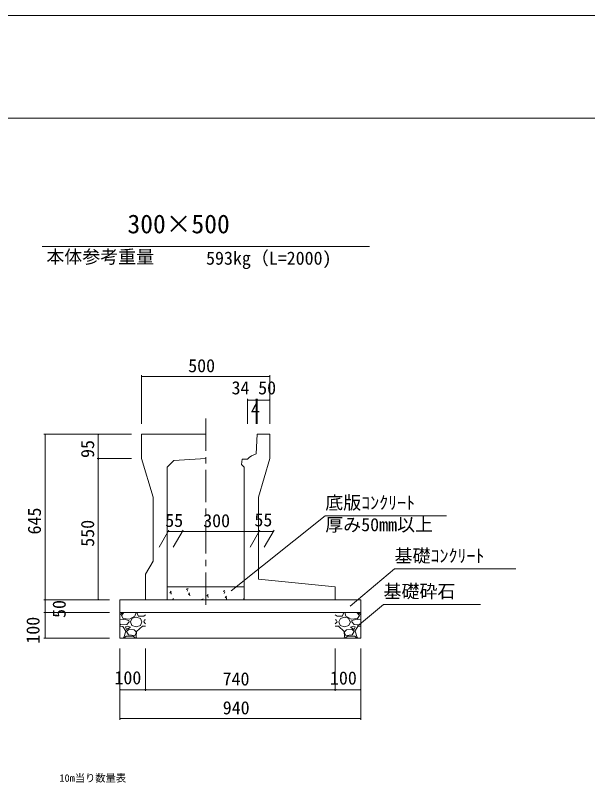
# Model space of a CAD drawing. Units: millimetres on the paper, scale 1:20. Extents: x 0 to 841, y 0 to 594.
# Drawn here: x 314.4 to 425.9, y 444.6 to 594 of the extents above; entities that cross this region are included whole.
import ezdxf
from ezdxf.enums import TextEntityAlignment as Align

# ---------------------------------------------------------------- set-up
doc = ezdxf.new("R2010")
doc.units = ezdxf.units.MM
doc.linetypes.add('USER1', pattern=[10, 6.25, -1.25, 1.25, -1.25])
for name, color, linetype, lineweight in [('D-STR-DIM（寸法）', 7, 'Continuous', 18), ('D-STR-HTXT（旗揚げ）', 4, 'Continuous', 18), ('D-STR-STRn（構造物）', 5, 'Continuous', 18), ('D-STR（構造物外形線）', 1, 'Continuous', 18), ('D-TTL(外枠）', 2, 'Continuous', 18), ('DEFPOINTS_2', 8, 'Continuous', 18), ('Frame', 1, 'Continuous', 18)]:
    doc.layers.add(name, color=color, linetype=linetype, lineweight=lineweight)
doc.layers.add('D-STR-TXT（文字）', color=7, linetype='Continuous')
doc.styles.add('ＭＳ ゴシック', font='')
doc.styles.get('ＭＳ ゴシック').set_extended_font_data('MS Gothic')

msp = doc.modelspace()

# ---------------------------------------------------------------- linework, layer by layer
at = {"layer": 'D-STR-DIM（寸法）'}
for p, q in [((339.012, 514.441), (339.012, 523.93)), ((339.012, 523.68), (339.162, 523.705)), ((339.012, 523.68), (339.032, 523.68)), ((339.162, 523.655), (339.012, 523.68)), ((339.032, 523.68), (363.992, 523.68)), ((363.862, 523.705), (364.012, 523.68)), ((364.012, 523.68), (363.862, 523.655)), ((364.012, 523.68), (363.992, 523.68)), ((364.012, 514.441), (364.012, 523.93)), ((359.622, 514.441), (359.622, 519.347)), ((359.622, 519.097), (359.772, 519.122)), ((359.622, 519.097), (359.642, 519.097)), ((359.772, 519.072), (359.622, 519.097)), ((359.642, 519.097), (361.318, 519.097)), ((361.188, 519.122), (361.338, 519.097)), ((361.338, 519.097), (361.188, 519.072)), ((361.338, 519.097), (361.318, 519.097)), ((361.338, 514.442), (361.338, 519.347)), ((361.338, 514.442), (361.338, 519.347)), ((361.338, 519.097), (361.488, 519.122)), ((361.338, 519.097), (361.358, 519.097)), ((361.488, 519.072), (361.338, 519.097)), ((361.517, 519.097), (361.358, 519.097)), ((361.387, 519.122), (361.537, 519.097)), ((361.537, 519.097), (361.387, 519.072)), ((361.537, 519.097), (361.517, 519.097)), ((361.537, 514.441), (361.537, 519.347)), ((361.537, 514.441), (361.537, 519.347)), ((361.537, 519.097), (361.687, 519.122)), ((361.537, 519.097), (361.557, 519.097)), ((361.687, 519.072), (361.537, 519.097)), ((361.557, 519.097), (363.992, 519.097)), ((363.862, 519.122), (364.012, 519.097)), ((364.012, 519.097), (363.862, 519.072)), ((364.012, 519.097), (363.992, 519.097)), ((364.012, 514.441), (364.012, 519.347)), ((337.012, 512.441), (319.966, 512.441)), ((320.191, 512.291), (320.216, 512.441)), ((320.216, 512.441), (320.216, 512.421)), ((320.216, 512.441), (320.241, 512.291)), ((320.216, 512.421), (320.216, 480.211)), ((337.012, 512.441), (330.326, 512.441)), ((330.551, 512.291), (330.576, 512.441)), ((330.576, 512.441), (330.576, 512.421)), ((330.576, 512.441), (330.601, 512.291)), ((330.576, 507.711), (330.576, 512.421)), ((337.012, 507.691), (330.326, 507.691)), ((337.012, 507.691), (330.326, 507.691)), ((330.576, 507.691), (330.551, 507.841)), ((330.551, 507.541), (330.576, 507.691)), ((330.601, 507.841), (330.576, 507.691)), ((330.576, 507.691), (330.576, 507.711)), ((330.576, 507.691), (330.576, 507.671)), ((330.576, 507.691), (330.601, 507.541)), ((330.576, 507.671), (330.576, 480.211)), ((342.417, 490.433), (344.334, 493.754)), ((344.19, 493.504), (344.34, 493.529)), ((344.19, 493.504), (344.21, 493.504)), ((344.34, 493.479), (344.19, 493.504)), ((346.92, 493.504), (344.21, 493.504)), ((345.167, 490.433), (347.084, 493.754)), ((345.167, 490.433), (347.084, 493.754)), ((346.79, 493.529), (346.94, 493.504)), ((346.94, 493.504), (346.79, 493.479)), ((346.94, 493.504), (346.92, 493.504)), ((346.94, 493.504), (347.09, 493.529)), ((346.94, 493.504), (346.96, 493.504)), ((347.09, 493.479), (346.94, 493.504)), ((346.96, 493.504), (361.901, 493.504)), ((360.167, 490.466), (362.065, 493.754)), ((360.167, 490.466), (362.065, 493.754)), ((361.771, 493.529), (361.921, 493.504)), ((361.921, 493.504), (361.771, 493.479)), ((361.921, 493.504), (361.901, 493.504)), ((361.921, 493.504), (362.071, 493.529)), ((361.921, 493.504), (361.941, 493.504)), ((362.071, 493.479), (361.921, 493.504)), ((361.941, 493.504), (364.67, 493.504)), ((362.917, 490.433), (364.834, 493.754)), ((364.54, 493.529), (364.69, 493.504)), ((364.69, 493.504), (364.54, 493.479)), ((364.69, 493.504), (364.67, 493.504)), ((332.762, 480.191), (319.966, 480.191)), ((332.762, 480.191), (319.966, 480.191)), ((320.216, 480.191), (320.191, 480.341)), ((320.191, 480.041), (320.216, 480.191)), ((320.241, 480.341), (320.216, 480.191)), ((320.216, 480.191), (320.216, 480.211)), ((320.216, 480.191), (320.216, 480.171)), ((320.216, 480.191), (320.241, 480.041)), ((320.216, 480.171), (320.216, 477.711)), ((332.762, 480.191), (330.326, 480.191)), ((330.576, 480.191), (330.551, 480.341)), ((330.601, 480.341), (330.576, 480.191)), ((330.576, 480.191), (330.576, 480.211)), ((332.762, 477.691), (319.966, 477.691)), ((332.762, 477.691), (319.966, 477.691)), ((320.216, 477.691), (320.191, 477.841)), ((320.191, 477.541), (320.216, 477.691)), ((320.241, 477.841), (320.216, 477.691)), ((320.216, 477.691), (320.216, 477.711)), ((320.216, 477.691), (320.216, 477.671)), ((320.216, 477.691), (320.241, 477.541)), ((320.216, 477.671), (320.216, 472.711)), ((332.762, 472.691), (319.966, 472.691)), ((320.216, 472.691), (320.191, 472.841)), ((320.241, 472.841), (320.216, 472.691)), ((320.216, 472.691), (320.216, 472.711)), ((334.762, 470.691), (334.762, 456.818)), ((334.762, 470.691), (334.762, 462.441)), ((339.762, 470.691), (339.762, 462.441)), ((339.762, 470.691), (339.762, 462.441)), ((376.762, 470.691), (376.762, 462.441)), ((376.762, 470.691), (376.762, 462.441)), ((381.762, 470.691), (381.762, 456.818)), ((381.762, 470.691), (381.762, 462.441)), ((334.762, 462.691), (334.912, 462.716)), ((334.762, 462.691), (334.782, 462.691)), ((334.912, 462.666), (334.762, 462.691)), ((334.782, 462.691), (339.742, 462.691)), ((339.612, 462.716), (339.762, 462.691)), ((339.762, 462.691), (339.612, 462.666)), ((339.762, 462.691), (339.742, 462.691)), ((339.762, 462.691), (339.912, 462.716)), ((339.762, 462.691), (339.782, 462.691)), ((339.912, 462.666), (339.762, 462.691)), ((339.782, 462.691), (376.742, 462.691)), ((376.612, 462.716), (376.762, 462.691)), ((376.762, 462.691), (376.612, 462.666)), ((376.762, 462.691), (376.742, 462.691)), ((376.762, 462.691), (376.912, 462.716)), ((376.762, 462.691), (376.782, 462.691)), ((376.912, 462.666), (376.762, 462.691)), ((376.782, 462.691), (381.742, 462.691)), ((381.612, 462.716), (381.762, 462.691)), ((381.762, 462.691), (381.612, 462.666)), ((381.762, 462.691), (381.742, 462.691)), ((334.762, 457.068), (334.912, 457.093)), ((334.762, 457.068), (334.782, 457.068)), ((334.912, 457.043), (334.762, 457.068)), ((334.782, 457.068), (381.742, 457.068)), ((381.612, 457.093), (381.762, 457.068)), ((381.762, 457.068), (381.612, 457.043)), ((381.762, 457.068), (381.742, 457.068))]:
    msp.add_line(p, q, dxfattribs=at)
at = {"layer": 'D-STR-HTXT（旗揚げ）'}
for p, q in [((319.621, 549), (383.404, 549)), ((356.456, 481.956), (374.806, 496.551)), ((398.404, 496.551), (374.806, 496.551)), ((379.668, 478.96), (388.314, 486.224)), ((411.912, 486.224), (388.314, 486.224)), ((381.08, 475.031), (386.163, 479.293)), ((405.027, 479.293), (386.163, 479.293))]:
    msp.add_line(p, q, dxfattribs=at)
at = {"layer": 'D-STR-STRn（構造物）', "color": 7, "linetype": 'USER1'}
msp.add_line((351.512, 479.228), (351.512, 516.596), dxfattribs=at)
at = {"layer": 'D-STR-STRn（構造物）', "color": 7}
for p, q in [((344.012, 482.691), (359.012, 482.691)), ((344.544, 481.57), (344.785, 481.857)), ((344.544, 481.57), (344.843, 481.544)), ((344.804, 481.265), (344.746, 481.579)), ((347.706, 482.289), (348.057, 482.424)), ((347.707, 482.289), (347.955, 482.122)), ((347.916, 481.845), (348.017, 482.147)), ((348.13, 481.256), (348.371, 481.543)), ((348.13, 481.256), (348.429, 481.23)), ((348.39, 480.952), (348.333, 481.265)), ((351.716, 480.942), (351.958, 481.229)), ((354.892, 481.889), (355.242, 482.023)), ((354.892, 481.889), (355.141, 481.721)), ((355.102, 481.444), (355.203, 481.746)), ((345.012, 480.191), (345.231, 480.419)), ((345.19, 480.191), (345.189, 480.197)), ((350.691, 480.276), (351.041, 480.411)), ((350.691, 480.276), (350.817, 480.191)), ((351.716, 480.942), (352.015, 480.916)), ((351.977, 480.638), (351.919, 480.951)), ((355.303, 480.628), (355.544, 480.916)), ((355.303, 480.628), (355.602, 480.602)), ((355.563, 480.324), (355.505, 480.638)), ((358.889, 480.315), (359.012, 480.461)), ((358.889, 480.315), (359.012, 480.304))]:
    msp.add_line(p, q, dxfattribs=at)
at = {"layer": 'D-STR-STRn（構造物）'}
for p, q in [((334.762, 480.191), (334.762, 472.691)), ((334.762, 480.191), (381.762, 480.191)), ((381.762, 480.191), (381.762, 472.691)), ((334.762, 477.691), (381.762, 477.691)), ((334.762, 477.256), (335.325, 477.691)), ((335.071, 477.139), (335.568, 477.691)), ((335.431, 476.536), (335.081, 477.136)), ((337.723, 476.985), (336.673, 476.435)), ((337.172, 476.589), (337.972, 476.839)), ((337.923, 477.689), (337.723, 476.989)), ((337.969, 476.839), (338.769, 476.539)), ((338.093, 477.691), (338.363, 477.051)), ((338.368, 477.036), (339.418, 476.986)), ((339.421, 476.993), (339.762, 477.256)), ((377.103, 476.993), (376.762, 477.256)), ((378.157, 477.036), (377.107, 476.986)), ((378.555, 476.839), (377.755, 476.539)), ((378.432, 477.691), (378.162, 477.051)), ((379.353, 476.589), (378.553, 476.839)), ((378.602, 477.689), (378.802, 476.989)), ((378.801, 476.985), (379.851, 476.435)), ((381.454, 477.139), (380.957, 477.691)), ((381.094, 476.536), (381.444, 477.136)), ((381.762, 477.256), (381.199, 477.691)), ((335.525, 476.383), (334.762, 476.303)), ((334.969, 475.305), (334.762, 475.531)), ((336.118, 475.392), (334.968, 475.292)), ((336.668, 476.449), (335.418, 476.549)), ((336.519, 476.142), (335.519, 476.392)), ((336.571, 475.889), (336.121, 475.389)), ((336.572, 475.886), (336.522, 476.136)), ((336.817, 475.89), (337.117, 475.19)), ((336.87, 475.889), (337.17, 476.589)), ((337.117, 475.185), (337.967, 474.935)), ((337.974, 474.936), (338.824, 475.186)), ((338.772, 476.537), (339.072, 475.887)), ((338.819, 475.191), (339.069, 475.891)), ((339.762, 475.531), (339.419, 475.905)), ((339.42, 475.89), (339.57, 476.29)), ((339.762, 476.303), (339.575, 476.283)), ((376.762, 476.303), (376.949, 476.283)), ((376.762, 475.531), (377.105, 475.905)), ((377.105, 475.89), (376.955, 476.29)), ((377.753, 476.537), (377.453, 475.887)), ((377.705, 475.191), (377.455, 475.891)), ((378.551, 474.936), (377.701, 475.186)), ((379.407, 475.185), (378.557, 474.935)), ((379.655, 475.889), (379.355, 476.589)), ((379.708, 475.89), (379.408, 475.19)), ((379.857, 476.449), (381.107, 476.549)), ((379.953, 475.886), (380.003, 476.136)), ((379.954, 475.889), (380.404, 475.389)), ((380.005, 476.142), (381.005, 476.392)), ((380.407, 475.392), (381.557, 475.292)), ((380.999, 476.383), (381.762, 476.303)), ((381.555, 475.305), (381.762, 475.531)), ((335.372, 474.984), (334.762, 475.035)), ((335.932, 474.092), (335.382, 474.992)), ((335.522, 472.837), (335.922, 474.087)), ((335.869, 474.939), (336.069, 474.439)), ((336.22, 475.087), (335.87, 474.937)), ((336.069, 474.44), (336.819, 474.89)), ((336.069, 473.991), (336.469, 473.391)), ((336.571, 474.489), (336.071, 473.989)), ((336.823, 474.89), (336.223, 475.09)), ((337.577, 474.342), (336.577, 474.492)), ((337.981, 473.978), (337.581, 474.328)), ((337.722, 473.24), (337.972, 473.69)), ((338.019, 474.041), (337.969, 472.991)), ((337.971, 473.689), (337.971, 473.989)), ((339.172, 475.089), (338.022, 474.039)), ((339.762, 475.035), (339.172, 475.084)), ((376.762, 475.035), (377.352, 475.084)), ((377.352, 475.089), (378.502, 474.039)), ((378.506, 474.041), (378.556, 472.991)), ((378.543, 473.978), (378.943, 474.328)), ((378.802, 473.24), (378.552, 473.69)), ((378.554, 473.689), (378.554, 473.989)), ((378.948, 474.342), (379.948, 474.492)), ((379.702, 474.89), (380.302, 475.09)), ((380.455, 474.44), (379.705, 474.89)), ((379.954, 474.489), (380.454, 473.989)), ((380.455, 473.991), (380.055, 473.391)), ((380.304, 475.087), (380.654, 474.937)), ((380.655, 474.939), (380.455, 474.439)), ((380.593, 474.092), (381.143, 474.992)), ((381.003, 472.837), (380.603, 474.087)), ((381.152, 474.984), (381.762, 475.035)), ((334.762, 472.691), (368.262, 472.691)), ((334.762, 472.691), (381.762, 472.691)), ((335.325, 472.691), (335.521, 472.843)), ((335.568, 472.691), (335.971, 473.139)), ((335.971, 473.139), (337.271, 473.139)), ((336.473, 473.387), (337.723, 473.237)), ((337.269, 473.15), (337.919, 472.7)), ((337.963, 473), (338.093, 472.691)), ((378.562, 473), (378.432, 472.691)), ((379.255, 473.15), (378.605, 472.7)), ((380.052, 473.387), (378.802, 473.237)), ((380.554, 473.139), (379.254, 473.139)), ((380.957, 472.691), (380.554, 473.139)), ((381.199, 472.691), (381.003, 472.843))]:
    msp.add_line(p, q, dxfattribs=at)
at = {"layer": 'D-STR（構造物外形線）'}
for p, q in [((339.012, 507.691), (339.012, 512.441)), ((339.012, 512.441), (351.512, 512.441)), ((361.537, 512.441), (364.012, 512.441)), ((364.012, 507.691), (364.012, 512.441)), ((339.012, 507.691), (341.262, 500.191)), ((344.012, 505.991), (345.26, 507.316)), ((345.26, 507.316), (351.512, 507.691)), ((358.501, 506.534), (359.012, 505.991)), ((361.762, 500.191), (364.012, 507.691)), ((344.012, 480.191), (344.012, 505.991)), ((359.012, 480.191), (359.012, 505.991)), ((341.262, 487.691), (341.262, 500.191)), ((361.762, 484.191), (361.762, 500.191)), ((339.762, 485.191), (341.262, 487.691)), ((339.762, 480.191), (339.762, 485.191)), ((361.762, 484.191), (376.762, 482.691)), ((376.762, 480.191), (376.762, 482.691)), ((339.762, 480.191), (344.012, 480.191)), ((359.012, 480.191), (363.262, 480.191)), ((359.012, 480.191), (376.762, 480.191))]:
    msp.add_line(p, q, dxfattribs=at)
at = {"layer": 'D-TTL(外枠）'}
msp.add_line((25, 574), (820, 574), dxfattribs=at)
at = {"layer": 'DEFPOINTS_2'}
msp.add_line((0, 594), (841, 594), dxfattribs=at)
at = {"layer": 'Frame'}
for p, q in [((361.537, 512.441), (361.338, 508.599)), ((358.622, 507.591), (358.501, 506.534)), ((358.622, 507.591), (359.622, 507.591))]:
    msp.add_line(p, q, dxfattribs=at)
msp.add_arc((362.442, 504.754), 4, 106.02569, 134.82262, dxfattribs=at)

# ---------------------------------------------------------------- texts
at = {"layer": 'D-STR-DIM（寸法）', "style": 'ＭＳ ゴシック'}
for s, p in [('500', (348.092, 523.73)), ('34', (356.544, 519.422)), ('50', (361.729, 519.422)), ('4', (360.309, 515.226)), ('55', (343.618, 493.614)), ('300', (351.01, 493.554)), ('55', (360.996, 493.718)), ('100', (333.718, 462.97)), ('100', (375.718, 462.92)), ('740', (354.798, 462.741)), ('940', (354.824, 457.118))]:
    msp.add_text(s, height=2.566, dxfattribs=at).set_placement(p, align=Align.BOTTOM_LEFT)
for s, p in [('95', (330.526, 507.81)), ('645', (320.166, 492.914)), ('550', (330.526, 490.521)), ('50', (324.984, 476.658)), ('100', (319.891, 471.647))]:
    msp.add_text(s, height=2.566, rotation=90, dxfattribs=at).set_placement(p, align=Align.BOTTOM_LEFT)
at = {"layer": 'D-STR-TXT（文字）', "style": 'ＭＳ ゴシック'}
for s, height, p in [('300×500', 3.666, (336.247, 550.449)), ('本体参考重量', 2.566, (320.451, 544.933)), ('593kg（L=2000)', 2.566, (351.571, 544.67)), ('底版ｺﾝｸﾘｰﾄ', 2.566, (374.806, 497.051)), ('厚み50mm以上', 2.566, (374.806, 492.779)), ('基礎ｺﾝｸﾘｰﾄ', 2.566, (388.314, 486.724)), ('基礎砕石', 2.566, (386.163, 479.793)), ('10m当り数量表', 1.466, (323, 444.312))]:
    msp.add_text(s, height=height, dxfattribs=at).set_placement(p, align=Align.BOTTOM_LEFT)

doc.saveas('drawing.dxf')
